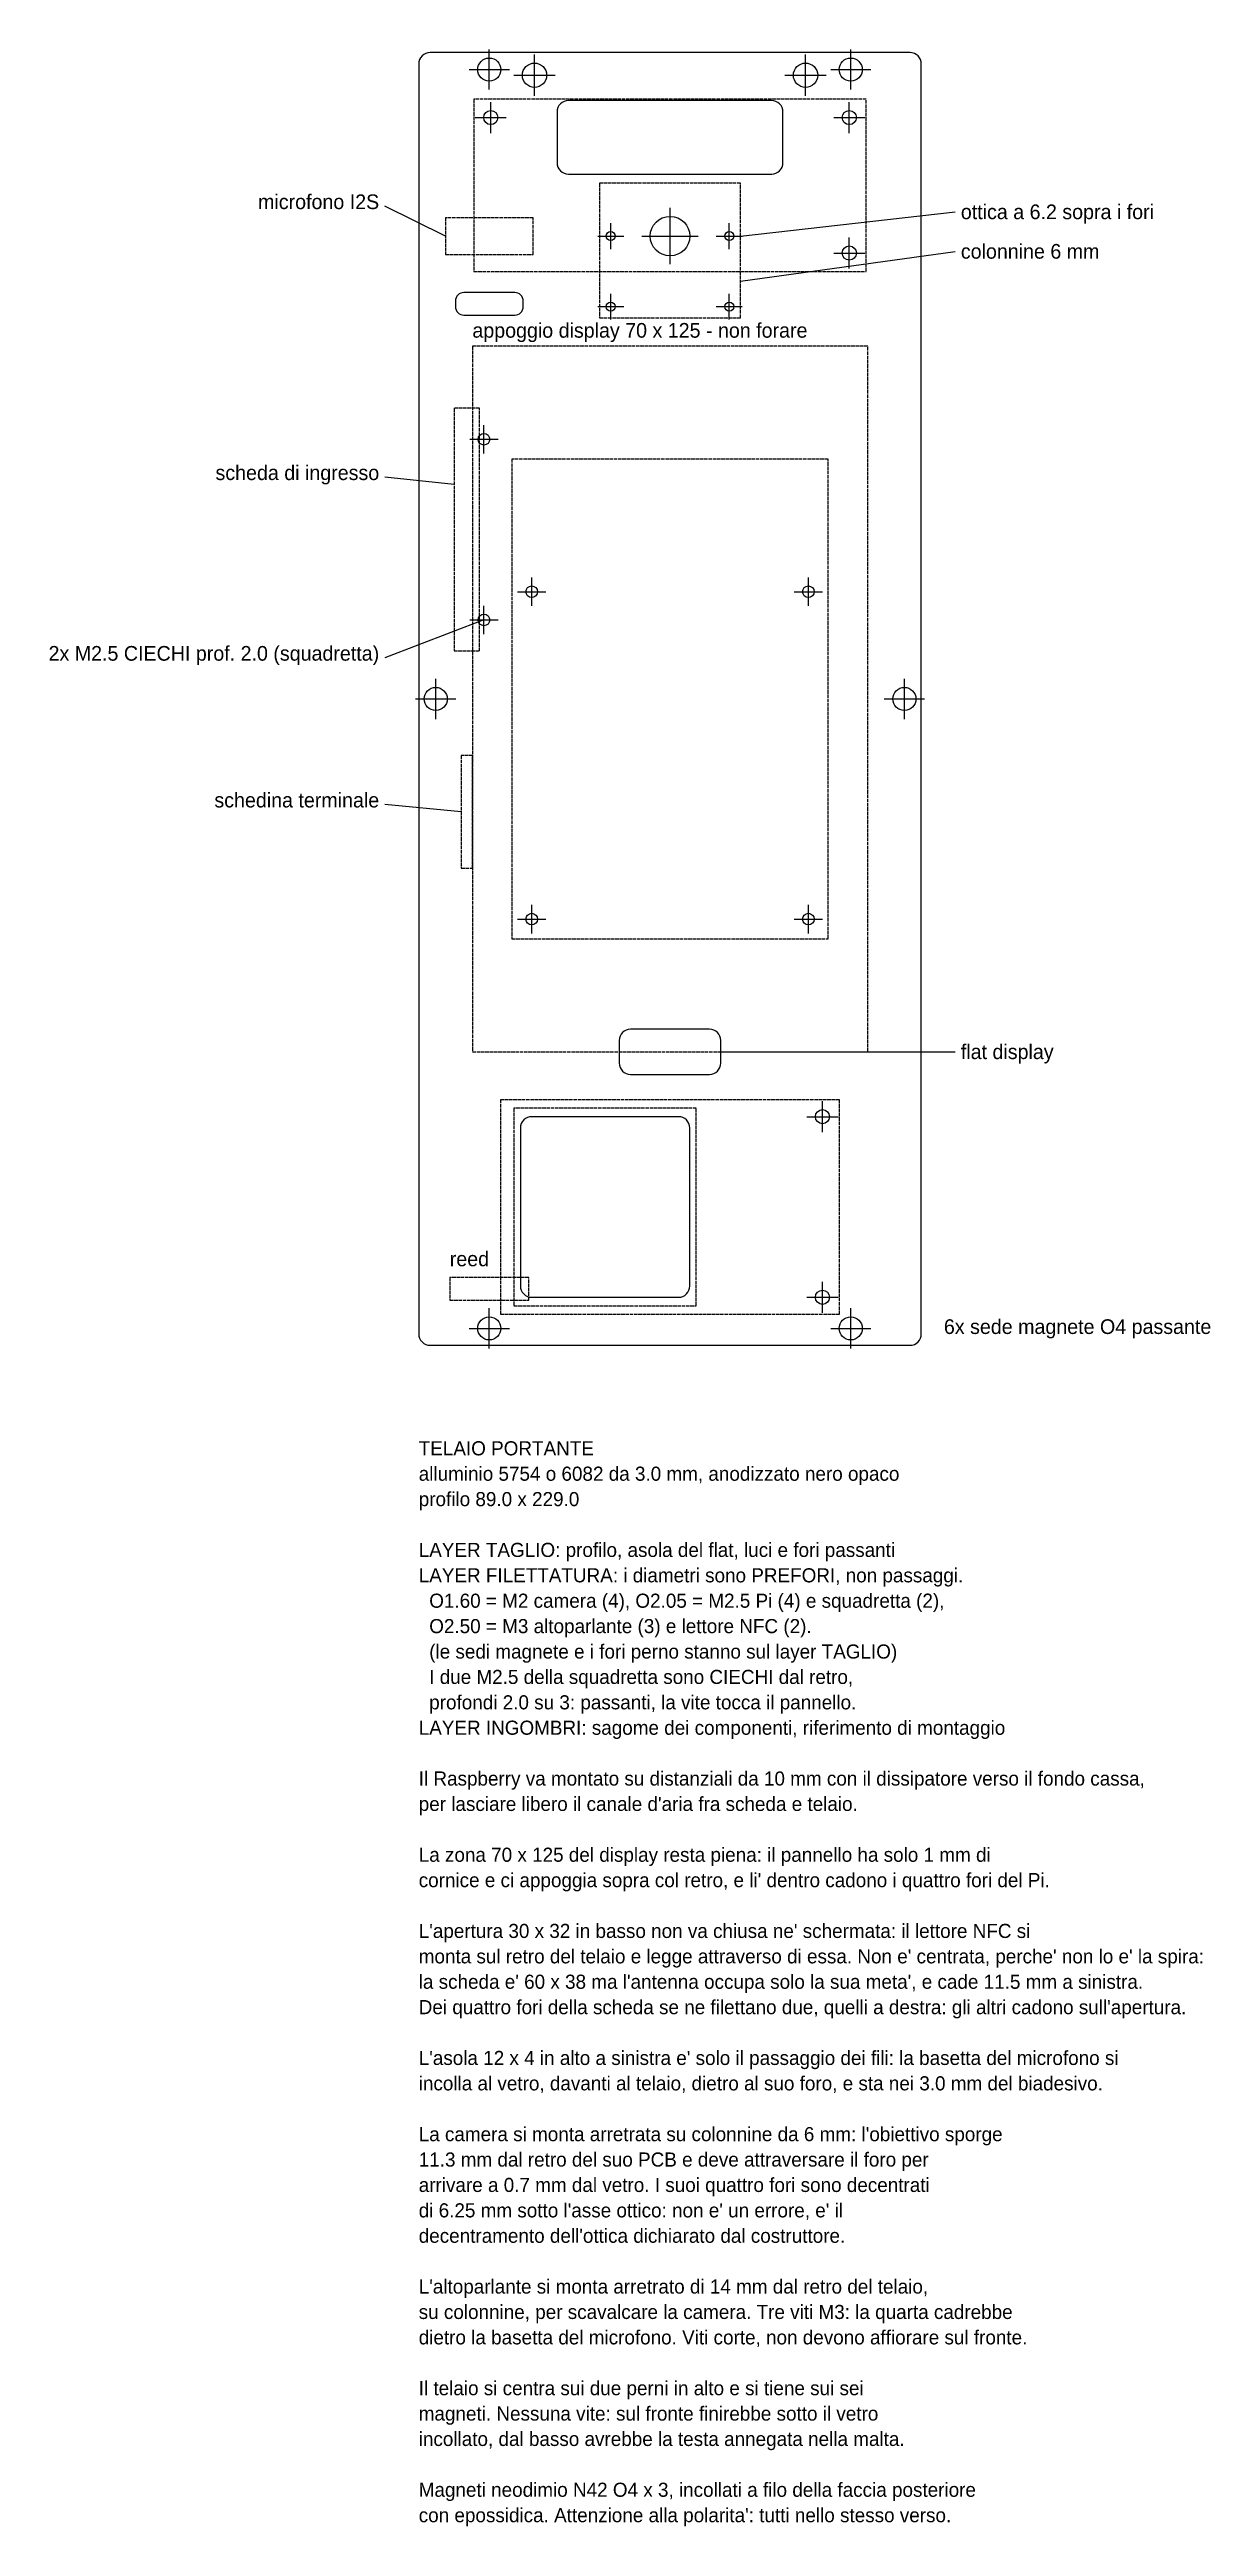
# Model space of a CAD drawing. Header units: millimetres. Extents: x -110 to 96, y -204 to 235.
import ezdxf
from ezdxf.enums import TextEntityAlignment as Align

# ---------------------------------------------------------------- set-up
doc = ezdxf.new("R2010")
doc.units = ezdxf.units.MM
doc.linetypes.add('DASHED2', pattern=[0.762, 0.635, -0.127])
for name, color, linetype in [('FILETTATURA', 3, 'CONTINUOUS'), ('INGOMBRI', 8, 'DASHED2'), ('NOTE', 6, 'CONTINUOUS'), ('QUOTE', 8, 'CONTINUOUS'), ('TAGLIO', 1, 'CONTINUOUS')]:
    doc.layers.add(name, color=color, linetype=linetype)

msp = doc.modelspace()

# ---------------------------------------------------------------- linework, layer by layer
at = {"layer": 'FILETTATURA'}
for centre, radius in [((-31.75, 223), 1.25), ((31.75, 223), 1.25), ((-10.5, 202), 0.8), ((10.5, 202), 0.8), ((31.75, 199), 1.25), ((-10.5, 189.5), 0.8), ((10.5, 189.5), 0.8), ((-32.95, 166), 1.025), ((-24.5, 139), 1.025), ((24.5, 139), 1.025), ((-32.95, 134), 1.025), ((-24.5, 81), 1.025), ((24.5, 81), 1.025), ((27, 46), 1.25), ((27, 14), 1.25)]:
    msp.add_circle(centre, radius, dxfattribs=at)
at = {"layer": 'INGOMBRI'}
for points in [[(-34.75, 195.75), (34.75, 195.75), (34.75, 226.25), (-34.75, 226.25)], [(-12.5, 187.5), (12.5, 187.5), (12.5, 211.362), (-12.5, 211.362)], [(-39.75, 198.75), (-24.25, 198.75), (-24.25, 205.25), (-39.75, 205.25)], [(-35, 57.5), (35, 57.5), (35, 182.5), (-35, 182.5)], [(-38.25, 128.5), (-33.75, 128.5), (-33.75, 171.5), (-38.25, 171.5)], [(-28, 77.5), (28, 77.5), (28, 162.5), (-28, 162.5)], [(-37, 90), (-35, 90), (-35, 110), (-37, 110)], [(-30, 11), (30, 11), (30, 49), (-30, 49)], [(-27.65, 12.5), (4.65, 12.5), (4.65, 47.5), (-27.65, 47.5)], [(-39, 13.5), (-25, 13.5), (-25, 17.5), (-39, 17.5)]]:
    msp.add_lwpolyline(points, close=True, dxfattribs=at)
at = {"layer": 'NOTE'}
for p, q in [((-39.75, 202), (-50.5, 207.3)), ((12.5, 202), (50.5, 206.3)), ((12.5, 194), (50.5, 199.3)), ((-38.25, 158), (-50.5, 159.3)), ((-32.95, 134), (-50.5, 127.3)), ((-37, 100), (-50.5, 101.3)), ((9, 57.5), (50.5, 57.5))]:
    msp.add_line(p, q, dxfattribs=at)
at = {"layer": 'QUOTE'}
for p, q in [((-32, 227.95), (-32, 235.05)), ((-24, 226.85), (-24, 234.15)), ((24, 226.85), (24, 234.15)), ((32, 227.95), (32, 235.05)), ((-35.55, 231.5), (-28.45, 231.5)), ((-27.65, 230.5), (-20.35, 230.5)), ((20.35, 230.5), (27.65, 230.5)), ((28.45, 231.5), (35.55, 231.5)), ((-31.75, 220.25), (-31.75, 225.75)), ((31.75, 220.25), (31.75, 225.75)), ((-34.5, 223), (-29, 223)), ((29, 223), (34.5, 223)), ((0, 197), (0, 207)), ((-12.8, 202), (-8.2, 202)), ((-10.5, 199.7), (-10.5, 204.3)), ((-5, 202), (5, 202)), ((8.2, 202), (12.8, 202)), ((10.5, 199.7), (10.5, 204.3)), ((29, 199), (34.5, 199)), ((31.75, 196.25), (31.75, 201.75)), ((-12.8, 189.5), (-8.2, 189.5)), ((-10.5, 187.2), (-10.5, 191.8)), ((8.2, 189.5), (12.8, 189.5)), ((10.5, 187.2), (10.5, 191.8)), ((-32.95, 163.475), (-32.95, 168.525)), ((-35.475, 166), (-30.425, 166)), ((-24.5, 136.475), (-24.5, 141.525)), ((24.5, 136.475), (24.5, 141.525)), ((-32.95, 131.475), (-32.95, 136.525)), ((-27.025, 139), (-21.975, 139)), ((21.975, 139), (27.025, 139)), ((-35.475, 134), (-30.425, 134)), ((-41.5, 116.45), (-41.5, 123.55)), ((41.5, 116.45), (41.5, 123.55)), ((-45.05, 120), (-37.95, 120)), ((37.95, 120), (45.05, 120)), ((-24.5, 78.475), (-24.5, 83.525)), ((24.5, 78.475), (24.5, 83.525)), ((-27.025, 81), (-21.975, 81)), ((21.975, 81), (27.025, 81)), ((27, 43.25), (27, 48.75)), ((24.25, 46), (29.75, 46)), ((24.25, 14), (29.75, 14)), ((27, 11.25), (27, 16.75)), ((-32, 4.95), (-32, 12.05)), ((32, 4.95), (32, 12.05)), ((-35.55, 8.5), (-28.45, 8.5)), ((28.45, 8.5), (35.55, 8.5))]:
    msp.add_line(p, q, dxfattribs=at)
at = {"layer": 'TAGLIO'}
for points in [[(-42.5, 5.5), (42.5, 5.5, 0.4142136), (44.5, 7.5), (44.5, 232.5, 0.4142136), (42.5, 234.5), (-42.5, 234.5, 0.4142136), (-44.5, 232.5), (-44.5, 7.5, 0.4142136)], [(-18, 213), (18, 213, 0.4142136), (20, 215), (20, 224, 0.4142136), (18, 226), (-18, 226, 0.4142136), (-20, 224), (-20, 215, 0.4142136)], [(-36.5, 188), (-27.5, 188, 0.4142136), (-26, 189.5), (-26, 190.5, 0.4142136), (-27.5, 192), (-36.5, 192, 0.4142136), (-38, 190.5), (-38, 189.5, 0.4142136)], [(-7, 53.5), (7, 53.5, 0.4142136), (9, 55.5), (9, 59.5, 0.4142136), (7, 61.5), (-7, 61.5, 0.4142136), (-9, 59.5), (-9, 55.5, 0.4142136)], [(-24.5, 14), (1.5, 14, 0.4142136), (3.5, 16), (3.5, 44, 0.4142136), (1.5, 46), (-24.5, 46, 0.4142136), (-26.5, 44), (-26.5, 16, 0.4142136)]]:
    msp.add_lwpolyline(points, format="xyb", close=True, dxfattribs=at)
for centre, radius in [((-32, 231.5), 2.05), ((-24, 230.5), 2.15), ((24, 230.5), 2.15), ((32, 231.5), 2.05), ((0, 202), 3.5), ((-41.5, 120), 2.05), ((41.5, 120), 2.05), ((-32, 8.5), 2.05), ((32, 8.5), 2.05)]:
    msp.add_circle(centre, radius, dxfattribs=at)

# ---------------------------------------------------------------- texts
at = {"layer": 'FILETTATURA'}
msp.add_text('2x M2.5 CIECHI prof. 2.0 (squadretta)', height=2.6, dxfattribs=at).set_placement((-51.5, 126), align=Align.BOTTOM_RIGHT)
at = {"layer": 'NOTE'}
for s, p in [('microfono I2S', (-51.5, 206)), ('scheda di ingresso', (-51.5, 158)), ('schedina terminale', (-51.5, 100))]:
    msp.add_text(s, height=2.6, dxfattribs=at).set_placement(p, align=Align.BOTTOM_RIGHT)
for s, height, p in [('ottica a 6.2 sopra i fori', 2.6, (51.5, 205)), ('colonnine 6 mm', 2.6, (51.5, 198)), ('appoggio display 70 x 125 - non forare', 2.6, (-35, 184)), ('flat display', 2.6, (51.5, 56.2)), ('reed', 2.6, (-39, 19.5)), ('6x sede magnete O4 passante', 2.6, (48.5, 7.5)), ('TELAIO PORTANTE', 2.5, (-44.5, -14)), ('alluminio 5754 o 6082 da 3.0 mm, anodizzato nero opaco', 2.5, (-44.5, -18.5)), ('profilo 89.0 x 229.0', 2.5, (-44.5, -23)), ('LAYER TAGLIO: profilo, asola del flat, luci e fori passanti', 2.5, (-44.5, -32)), ('LAYER FILETTATURA: i diametri sono PREFORI, non passaggi.', 2.5, (-44.5, -36.5)), ('  O1.60 = M2 camera (4), O2.05 = M2.5 Pi (4) e squadretta (2),', 2.5, (-44.5, -41)), ('  O2.50 = M3 altoparlante (3) e lettore NFC (2).', 2.5, (-44.5, -45.5)), ('  (le sedi magnete e i fori perno stanno sul layer TAGLIO)', 2.5, (-44.5, -50)), ('  I due M2.5 della squadretta sono CIECHI dal retro,', 2.5, (-44.5, -54.5)), ('  profondi 2.0 su 3: passanti, la vite tocca il pannello.', 2.5, (-44.5, -59)), ('LAYER INGOMBRI: sagome dei componenti, riferimento di montaggio', 2.5, (-44.5, -63.5)), ('Il Raspberry va montato su distanziali da 10 mm con il dissipatore verso il fondo cassa,', 2.5, (-44.5, -72.5)), ("per lasciare libero il canale d'aria fra scheda e telaio.", 2.5, (-44.5, -77)), ('La zona 70 x 125 del display resta piena: il pannello ha solo 1 mm di', 2.5, (-44.5, -86)), ("cornice e ci appoggia sopra col retro, e li' dentro cadono i quattro fori del Pi.", 2.5, (-44.5, -90.5)), ("L'apertura 30 x 32 in basso non va chiusa ne' schermata: il lettore NFC si", 2.5, (-44.5, -99.5)), ("monta sul retro del telaio e legge attraverso di essa. Non e' centrata, perche' non lo e' la spira:", 2.5, (-44.5, -104)), ("la scheda e' 60 x 38 ma l'antenna occupa solo la sua meta', e cade 11.5 mm a sinistra.", 2.5, (-44.5, -108.5)), ("Dei quattro fori della scheda se ne filettano due, quelli a destra: gli altri cadono sull'apertura.", 2.5, (-44.5, -113)), ("L'asola 12 x 4 in alto a sinistra e' solo il passaggio dei fili: la basetta del microfono si", 2.5, (-44.5, -122)), ('incolla al vetro, davanti al telaio, dietro al suo foro, e sta nei 3.0 mm del biadesivo.', 2.5, (-44.5, -126.5)), ("La camera si monta arretrata su colonnine da 6 mm: l'obiettivo sporge", 2.5, (-44.5, -135.5)), ('11.3 mm dal retro del suo PCB e deve attraversare il foro per', 2.5, (-44.5, -140)), ('arrivare a 0.7 mm dal vetro. I suoi quattro fori sono decentrati', 2.5, (-44.5, -144.5)), ("di 6.25 mm sotto l'asse ottico: non e' un errore, e' il", 2.5, (-44.5, -149)), ("decentramento dell'ottica dichiarato dal costruttore.", 2.5, (-44.5, -153.5)), ("L'altoparlante si monta arretrato di 14 mm dal retro del telaio,", 2.5, (-44.5, -162.5)), ('su colonnine, per scavalcare la camera. Tre viti M3: la quarta cadrebbe', 2.5, (-44.5, -167)), ('dietro la basetta del microfono. Viti corte, non devono affiorare sul fronte.', 2.5, (-44.5, -171.5)), ('Il telaio si centra sui due perni in alto e si tiene sui sei', 2.5, (-44.5, -180.5)), ('magneti. Nessuna vite: sul fronte finirebbe sotto il vetro', 2.5, (-44.5, -185)), ('incollato, dal basso avrebbe la testa annegata nella malta.', 2.5, (-44.5, -189.5)), ('Magneti neodimio N42 O4 x 3, incollati a filo della faccia posteriore', 2.5, (-44.5, -198.5)), ("con epossidica. Attenzione alla polarita': tutti nello stesso verso.", 2.5, (-44.5, -203))]:
    msp.add_text(s, height=height, dxfattribs=at).set_placement(p)

doc.saveas('drawing.dxf')
